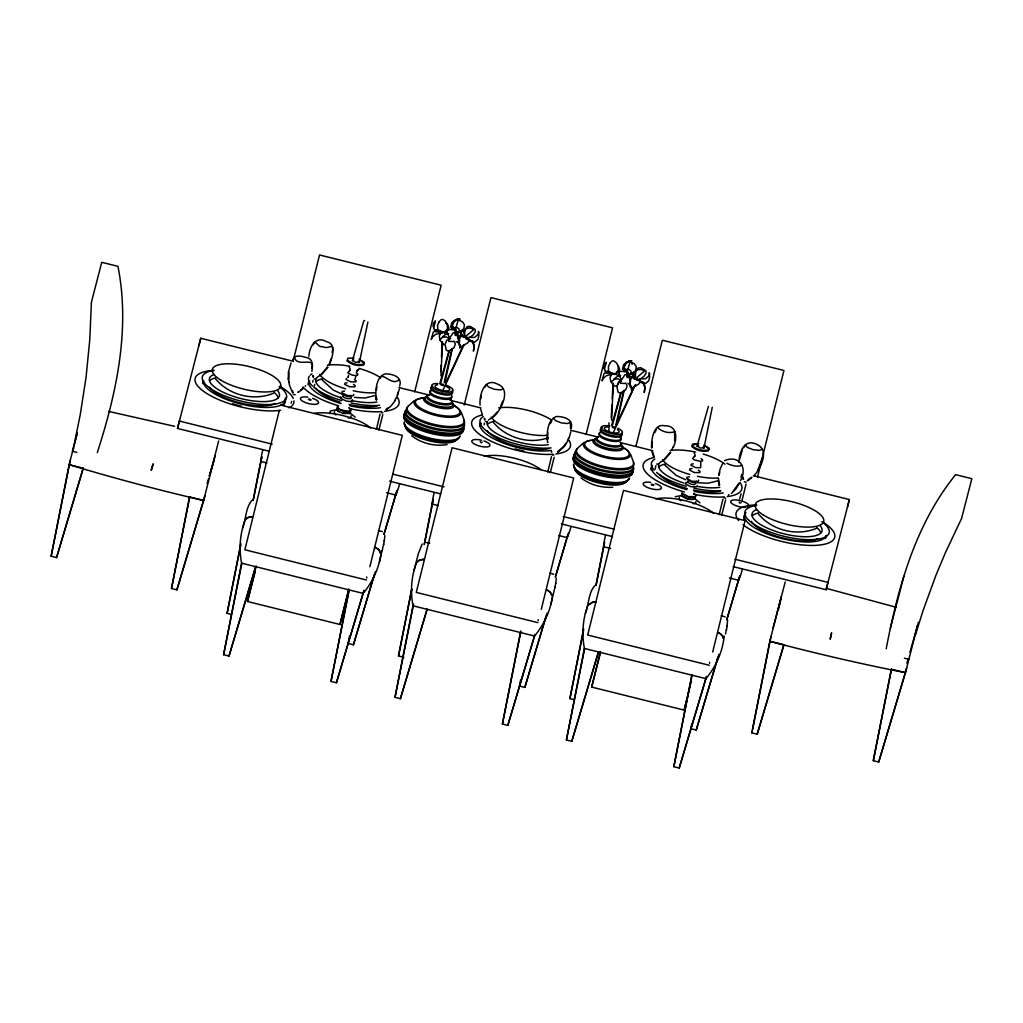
<?xml version="1.0" encoding="UTF-8"?>
<svg xmlns="http://www.w3.org/2000/svg" width="1023" height="1023" viewBox="0 0 1023 1023"><rect width="100%" height="100%" fill="white"/><g stroke="black" fill="none" stroke-linecap="round" stroke-linejoin="round"><path stroke-width="1.5" d="M398.842 379.865L398.42 380.3C391.502 385.761 381.911 371.451 380.403 378.254M503.214 388.893L500.426 389.942L494.224 389.264L488.431 386.963L486.552 384.546L484.774 387.295M741.649 465.107C738.913 467.421 730.742 465.606 726.88 463.176M762.097 449.314L759.322 450.363L753.107 449.685L747.327 447.383L745.447 444.967L743.657 447.716M218.628 440.977L203.667 500.49L176.902 589.862L171.506 588.519L189.472 496.961L203.667 500.49A700.525 230.38 13.9 0 1 69.129 464.672L77.07 433.982M633.173 376.093L633.237 373.254L630.756 373.472M384.904 535.579L384.226 541.193M556.307 578.2L555.63 583.813M896.289 607.304L826.725 588.481M440.939 375.773L442.524 341.733M611.588 420.274L613.314 383.126M440.696 371.49L441.028 365.185M441.437 357.283L442.179 343.076M611.23 417.64L611.895 405.006M612.227 398.689L612.969 384.482M288.87 372.091L288.831 379.124M547.765 432.512L547.727 439.532M652.137 441.552L651.983 447.716M738.913 462.447C739.207 450.9 745.243 436.872 758.797 445.517C769.079 451.859 760.179 469.033 753.989 475.759M174.652 426.335L108.566 411.399M311.862 371.362C312.744 365.838 313.319 358.382 306.03 357.462C301.632 356.157 294.394 354.111 292.527 360.186M674.656 440.76L674.656 431.335L674.195 431.962C668.786 433.471 661.945 431.885 658.006 427.831L657.904 427.371M433.675 327.641L435.517 320.826L433.637 322.846L432.959 325.979L435.261 331.657L441.578 332.296L434.545 329.994M604.465 369.034L606.307 362.232L604.427 364.252L603.749 367.385L606.051 373.05L612.368 373.702L605.335 371.4M251.556 516.705C256.556 516.884 245.878 516.206 245.584 519.62L247.758 517.728L251.568 516.679M423.97 559.376C425.76 559.325 417.563 559.197 416.988 562.241L420.057 559.926L423.97 559.351M727.033 626.447L727.609 619.989M456.117 327.27L458.189 319.969L462.46 321.785L464.429 324.687L463.867 328.703L459.634 331.823M627.93 369.175L630.002 361.873L634.26 363.689L636.242 366.592L635.679 370.607L631.447 373.727M831.507 632.917L830.203 639.209L831.609 632.943M441.936 331.503L439.276 335.864L439.954 340.224L443.867 344.777M612.726 372.909L610.066 377.257L610.744 381.617L614.657 386.17L616.997 385.914L618.084 384.111M886.199 648.761C898.066 587.24 915.457 524.275 955.635 474.659L971.85 478.7L961.53 518.597L945.418 552.65L935.738 575.808L922.861 611.166L915.38 635.091M379.367 562.075L383.715 544.031M550.77 604.708L555.118 586.652M725.499 633.953L726.522 629.286M312.731 382.167L313.051 380.428M380.083 414.021L376.387 429.455M484.135 424.788L484.454 423.062M551.487 456.642L547.791 472.076M655.858 465.682L655.206 469.148M722.89 499.275L719.195 514.71M741.816 501.27L746.048 484.148M383.548 544.965L384.392 540.259M554.952 587.586L555.796 582.88M726.356 630.219L727.2 625.513M308.856 356.26C309.406 347.002 315.647 335.212 326.478 341.669C337.194 343.881 332.027 357.922 329.47 364.597M376.362 389.891L376.924 386.835M480.733 398.932L481.283 395.875M718.709 475.094L720.154 468.93L722.826 463.24M719.169 475.145L719.732 472.089M739.629 459.353L742.212 450.44M458.214 341.708L458.713 339.099L457.128 335.813L454.89 332.807L453.202 332.756L449.174 338.805L448.675 341.401L452.818 341.529M630.015 383.612L630.513 381.004L628.94 377.717L626.69 374.712L625.002 374.661L620.987 380.709L620.488 383.305L624.618 383.433M378.868 430.069L382.794 414.686M550.272 472.69L554.197 457.319M721.675 515.323L725.601 499.94M51.15 556.231L69.129 464.672L83.323 468.202L56.559 557.573L51.15 556.231L70.331 460.018M231.16 614.375L227.106 613.365L240.814 543.533M253.09 500.221L260.712 461.437A700.525 230.38 13.9 0 1 262.745 450.107M255.763 566.704L228.999 656.063L223.602 654.72L241.569 563.174A700.525 230.38 13.9 0 1 244.868 520.745M380.914 554.581A700.525 230.38 13.9 0 1 363.178 593.417L336.414 682.776L331.004 681.433L348.984 589.887M348.332 641.881L349.559 635.679M403.919 657.341L398.51 655.999L411.617 589.274M459.915 344.559L459.736 348.152L460.465 346.311L458.624 343.114L456.092 341.516M424.187 544.402L432.115 504.058A700.525 230.38 13.9 0 1 434.148 492.741M427.166 609.324L400.402 698.696L395.006 697.354L412.972 605.795A700.525 230.38 13.9 0 1 416.271 563.366M552.318 597.202A700.525 230.38 13.9 0 1 534.581 636.037L507.817 725.409L502.408 724.067L520.387 632.508M520.656 679.86L519.441 686.062L524.837 687.405L547.075 613.186M573.967 699.63L569.913 698.619L583.621 628.787M595.898 585.476L603.519 546.691A700.525 230.38 13.9 0 1 605.552 535.361M598.57 651.958L571.806 741.317L566.41 739.974L584.376 648.429A700.525 230.38 13.9 0 1 587.675 606M706.586 676.331L679.221 768.03L673.825 766.687L691.791 675.142M691.753 724.041L690.845 728.696L696.241 730.038L718.926 654.298M917.529 625.526L905.47 672.674A700.525 230.38 13.9 0 1 769.782 641.28L783.976 644.81L757.212 734.182L751.803 732.839L769.782 641.28L781.252 596.946L779.718 604.695M778.529 609.363L780.05 601.614M892.695 669.49L905.47 672.674L878.706 762.033L873.31 760.69L891.276 669.144M189.767 496.948L171.506 588.519M240.763 545.029L227.106 613.365M253.32 500.119L261.914 456.769L260.712 461.437L266.85 462.959M241.863 563.162L223.602 654.72M349.265 589.875L331.004 681.433M411.86 589.197L398.51 655.999M424.417 544.3L433.317 499.403L432.115 504.058L438.253 505.592M413.573 604.235L395.006 697.354M520.976 630.948L502.408 724.067M583.57 630.283L569.913 698.619M596.128 585.373L604.107 545.131M584.67 648.416L566.41 739.974M692.072 675.129L673.825 766.687M752.57 729.514L770.984 636.626M891.57 669.132L873.31 760.69M399.354 389.149L396.515 398.177M570.757 431.783L569.172 437.908M741.074 477.396L741.688 474.352M762.148 458.56L757.851 470.081M359.354 362.551L367.896 322.028M703.914 448.202L712.264 407.282M75.28 439.072L80.28 414.507L86.06 377.334L89.768 339.866L91.418 302.207L101.737 262.31L117.952 266.338C130.381 328.997 116.558 392.858 97.313 452.575M444.992 382.154L452.422 348.408M617.138 422.525L624.222 390.313M291.197 403.139L291.593 401.425M444.174 382.487L451.923 348.613M455.082 334.764L455.785 331.682M615.987 424.392L623.723 390.517M626.894 376.669L627.598 373.587M268.832 451.143L177.503 428.432L179.332 421.054L272.208 444.148M198.922 345.646L200.751 338.268L293.627 361.362M242.579 528.06C246.108 519.415 245.469 507.638 252.003 500.362M279.305 410.44L244.881 549.786L366.49 580.028M293.486 359.636L319.534 254.97L441.143 285.212L414.699 391.86M348.933 589.529L339.943 624.49L247.476 601.498L256.262 565.988M348.677 375.057L348.05 377.577L348.255 376.835M355.25 378.574L355.863 376.055M356.899 371.886L357.359 370.032L357.168 370.786L358.804 369.508M339.943 624.49L348.728 588.979M369.866 566.742L402.295 435.363L280.686 405.121M413.983 570.681L418.343 553.622L422.167 544.031M464.199 405.082L490.938 297.591L612.547 327.833L586.102 434.481M541.269 609.376L573.698 477.984L452.089 447.742L416.284 592.407L537.893 622.649M585.386 613.314C588.916 604.67 588.276 592.892 594.811 585.616M635.948 446.297L662.341 340.224L783.95 370.467L757.506 477.114M687.251 697.955L684.106 710.09L591.652 687.085L600.437 651.574M600.642 652.124L591.652 687.085M700.729 461.821L700.742 467.677L695.55 467.626L690.973 465.248L691.241 464.212L693.325 463.828M684.106 710.09L690.985 682.29M712.673 651.996L745.102 520.617L623.493 490.375L587.688 635.04L709.297 665.282M733.222 566.64L826.111 589.734L827.927 582.356L735.051 559.261M847.53 506.948L849.359 499.569L753.376 475.695M918.373 622.355L909.933 652.431M553.571 418.266L555.476 420.543L561.256 422.857L567.458 423.535L570.297 422.294L570.591 428.637M77.198 432.87L72.441 451.284L76.827 452.383M56.559 557.573L83.17 468.086M177.503 428.432L200.751 338.268M176.902 589.862L204.881 495.835M228.999 656.063L255.622 566.576M247.476 601.498L255.328 571.166M329.726 413.586L330.403 410.952L336.516 409.827M334.598 411.719L334.137 413.484L335.992 414.942M336.836 408.612L336.465 410.07L342.884 413.407L350.147 413.471L350.531 412.013M337.475 406.041L337.091 407.499L339.406 409.328L347.858 411.438L350.787 410.901L351.158 409.443L348.856 407.614M337.258 408.765L336.899 410.133L339.061 411.847M340.838 396.898L340.518 398.139L345.966 400.965L349.649 401.476L352.117 401.016L352.436 399.788M338.255 407.346L337.935 408.586L343.383 411.412L349.534 411.463L349.853 410.236M346.375 378.446L346.106 379.482L350.697 381.86L355.876 381.911L356.145 380.876L354.508 379.571M342.922 395.658L342.692 396.54L346.567 398.548L350.953 398.586L351.183 397.704M351.695 395.632L351.464 396.515L347.078 396.464L343.216 394.456M353.779 394.366L353.459 395.607L347.309 395.543L341.861 392.717L342.181 391.489L344.661 391.029M350.083 411.949L349.725 413.318L342.922 413.254M351.055 415.811L350.608 417.576L348.268 417.998M336.414 682.776L363.932 590.271M348.037 643.441L353.434 644.784L374.188 574.952M400.402 698.696L427.026 609.209M507.817 725.409L534.888 634.401M524.837 687.405L546.052 616.076M568.443 533.009L555.438 577.049M604.721 542.024L603.519 546.691L610.616 548.456M571.806 741.317L598.429 651.83M679.464 497.485L679.003 499.237L680.858 500.707M681.702 494.378L681.318 495.835L687.737 499.16L695.013 499.237L695.384 497.779M682.328 491.807L681.957 493.265L688.377 496.59L695.64 496.666L696.024 495.209L693.709 493.38M682.111 494.531L681.766 495.899L687.776 499.019L691.855 499.582L694.591 499.083L694.949 497.715M688.3 479.339L688.07 480.222L691.944 482.229L694.566 482.6L696.548 481.398M687.788 481.424L687.558 482.306L691.433 484.314L694.054 484.672L696.036 483.47M698.645 480.132L698.325 481.373L692.162 481.309L686.727 478.483L687.047 477.242L689.515 476.795M697.302 485.554L696.983 486.782L690.819 486.731L685.384 483.905L685.704 482.664L688.172 482.217M695.921 501.577L695.461 503.342L693.121 503.764M679.221 768.03L706.292 677.034M696.241 730.038L717.903 657.188M739.846 575.629L726.841 619.669M773.094 627.892L785.255 581.882M751.803 732.839L752.263 731.061M757.212 734.182L783.823 644.695M826.111 589.734L849.359 499.569M903.833 576.32L890.279 628.506M878.706 762.033L906.685 668.019M440.747 382.883L449.366 350.889M612.56 424.788L621.178 392.794M741.1 493.828L739.642 498.917M439.775 383.855L448.918 351.03M611.588 425.76L620.731 392.934M352.398 360.812L363.728 320.992L364.751 320.468M696.944 446.476L708.402 406.489M314.214 386.17L314.7 384.469M209.28 475.823L215.137 456.168M207.132 483.547L208.487 478.994M209.395 475.964L213.935 460.823M383.957 534.236L397.026 490.375L384.034 534.415M353.434 644.784L375.211 572.074M555.361 576.857L567.982 534.518M726.765 619.49L739.386 577.151M906.877 663.173L908.245 658.633M331.222 358.549L329.061 364.354M397.333 395.108L398.267 392.141M502.625 401.182L500.464 406.988M673.53 446.949C677.303 438.547 677.303 425.223 664.809 425.811C653.288 423.036 651.434 439.89 651.51 447.793M740.575 480.529C748.03 467 738.504 454.532 724.565 460.657M547.062 590.002C545.553 589.095 552.804 592.867 551.896 595.795L550.272 592.304L547.075 589.964M719.374 633.045C714.885 630.859 724.629 635.27 723.299 638.416L722.251 635.731L719.386 633.02M291.043 362.96L288.409 372.052L288.358 379.239M567.509 440.568L568.737 437.729M671.868 449.609L673.096 446.77M464.071 344.61L442.23 391.86M635.513 384.571L613.02 433.253M445.286 383.919L463.189 345.544M616.076 425.312L634.631 385.518M294.65 357.909C297.54 367.641 316.171 356.221 311.708 368.216M618.595 376.093L619.516 374.341M550.361 423.612L551.806 420.888M654.72 432.652L656.178 429.929M394.597 400.62L396.106 397.947M567.918 440.811L564.095 446.731L557.765 452.358M738.913 483.201L733.261 491.142M739.322 483.431L735.499 489.352L731.381 493.457M618.749 382.934L620.091 380.582M455.951 328.805L455.337 329.802L448.036 329.432L446.987 331.912L449.123 337.27M627.751 370.71L627.15 371.707L619.836 371.336L618.787 373.817L620.923 379.175M73.157 449.455L73.707 448.573M611.524 381.681L614.043 379.405L617.943 378.727L621.076 380.709M313.37 344.674C315.263 338.127 317.769 348.14 322.808 346.644C328.882 350.083 334.547 341.324 332.155 352.424M327.552 367.04L321.299 374.175M327.935 367.321L321.542 374.623M394.98 400.914L390.735 406.297L386.362 409.724M564.236 445.734L566 443.253M670.359 452.294L664.106 459.429M670.743 452.575L664.349 459.877M457.613 338.626L461.36 334.189L461.424 331.35L458.943 331.567M305.212 386.31L305.685 385.658M382.922 412.806L381.528 412.806M497.191 412.154L492.702 416.796M725.678 498.137L723.9 497.856M744.284 481.616L746.125 482.344M640.73 381.451L638.429 384.277L632.15 388.024L630.13 386.937L630.334 379.891L632.649 377.065L634.951 379.405M747.212 480.823L748.721 479.263M563.775 446.36L557.535 451.897M748.082 480.567L751.828 477.664M616.716 372.257L619.669 369.469L618.416 365.863M300.839 389.968L302.961 388.088M303.243 388.497L298.243 392.448M492.945 417.243C501.18 410.735 511.717 389.392 497.881 384.303C484.25 376.63 479.122 395.198 480.107 405.172M440.708 338.92L439.724 339.777L442.243 337.5L446.13 336.81L449.276 338.805M629.657 378.318L631.882 376.413L636.881 380.147M440.107 330.877L436.45 329.636L433.215 332.334L431.246 339.406L432.422 337.027L435.657 334.329L444.072 332.411L448.88 328.076L447.626 324.457L445.67 322.936M297.974 392.014L298.639 391.489M728.274 495.055L728.939 494.531M442.46 336.81L446.156 334.061L448.752 333.613M614.273 378.715L617.956 375.965L620.552 375.518M455.325 335.506L457.869 333.626M627.137 377.41L629.682 375.531M414.289 400.632L408.829 405.568A29.36 9.655 13.9 0 0 433.304 424.174A29.36 9.655 13.9 0 0 463.867 419.251L461.322 412.333M583.634 442.742L578.161 447.678A29.36 9.655 13.9 0 0 602.637 466.296A29.36 9.655 13.9 0 0 633.199 461.373L630.654 454.442M386.131 409.277L388.331 407.755M749.386 478.738L751.585 477.217M445.504 332.015L448.956 329.726M614.567 374.571L619.746 371.132M353.638 359.802L352.449 360.339L355.544 362.283L359.214 362.014L358.434 360.991M485.388 421.195L487.101 421.988M698.504 445.555L697.302 446.105L700.41 448.048L704.08 447.78L703.287 446.757M450.759 338.587L446.719 340.237L445.043 344.367L446.245 350.237L448.419 351.17L453.726 348.127L455.388 343.984L453.752 341.004M621.217 381.042L618.519 382.142L616.856 386.272L618.045 392.141L620.219 393.075L625.526 390.032L627.189 385.888L625.552 382.909M457.422 332.437L456.258 332.897L457.076 332.692M629.235 374.341L628.071 374.802L628.876 374.597M459.058 332.015L463.023 330.672M630.859 373.932L634.823 372.577M273.397 393.305C253.614 401.361 229.254 395.389 215.572 378.919M375.403 395.453L365.07 397.998L354.495 397.41M548.29 437.678C529.236 444.698 506.385 437.934 493.418 422.461M718.21 480.708L707.878 483.252L697.302 482.664M816.328 528.431C796.546 536.5 772.186 530.515 758.503 514.058M675.27 496.718L681.369 495.58M363.83 364.098C358.191 365.48 351.707 363.894 347.372 360.006M347.142 382.781L344.956 383.177L344.674 384.277L349.482 386.771L354.917 386.822L355.198 385.735L353.472 384.367M692.456 444.954L695.972 444.314M708.696 449.864C703.057 451.245 696.561 449.66 692.239 445.772M691.996 468.547L689.822 468.943L689.54 470.043L694.336 472.536L699.77 472.588L700.064 471.501L698.325 470.12M694.4 497.229L688.236 497.178L682.801 494.352M447.077 444.583C434.801 446.655 421.604 443.407 411.732 435.798M480.183 441.604L481.015 442.703L482.293 442.128M739.066 502.024L739.91 503.124L741.189 502.549M468.202 340.199L469.941 340.058L467.639 342.884L461.36 346.631L459.34 345.531L459.557 338.485L461.859 335.659L463.393 337.219M612.803 487.28C601.588 487.881 589.977 484.889 581.077 477.907M309.483 399.021C305.647 398.996 312.91 401.387 310.596 399.354M652.29 484.275C648.326 484.467 656.446 486.5 653.058 484.467M353.958 357.973L347.833 358.255L347.142 360.94C351.477 364.827 357.96 366.413 363.6 365.045L364.29 362.347L359.035 359.239M698.811 443.739L692.686 444.02L692.008 446.706C696.331 450.593 702.827 452.179 708.466 450.798L709.144 448.112L703.901 445.005M455.337 331.567L457.268 332.053M627.137 373.472L629.081 373.958M398.893 387.538L429.852 395.236M449.979 400.249L480.938 407.947M570.719 430.274L598.583 437.205M620.258 442.588L652.764 450.683M392.947 474.186L444.033 486.884M563.225 516.525L614.312 529.236M389.571 481.181L440.657 493.879M561.397 523.904L612.483 536.615M386.617 492.741L395.824 495.03A700.525 230.38 13.9 0 0 399.545 484.135M558.711 535.541L567.228 537.663A700.525 230.38 13.9 0 0 570.949 526.755M729.425 577.995L738.632 580.284A700.525 230.38 13.9 0 0 742.353 569.389M904.396 658.198L908.782 659.285M378.446 530.515L382.346 531.615M426.629 542.497L429.711 543.264M549.85 573.149L553.75 574.235M721.253 615.769L725.154 616.869M241.569 563.174L363.178 593.417M412.972 605.795L534.581 636.037M584.376 648.429L705.985 678.671A700.525 230.38 13.9 0 0 724.22 636.012M609.67 371.873L607.24 371.042L604.005 373.74L602.036 380.812L603.212 378.42L606.447 375.735L612.521 374.073L614.861 373.817L619.401 376.221M627.304 373.408L624.094 367.474L626.063 363.395L628.953 361.336L631.818 360.94L628.659 361.221L625.603 363.229L623.634 367.295L625.923 371.132M455.491 331.503L452.294 325.57L454.263 321.491L457.14 319.432L460.005 319.035L456.859 319.317L453.803 321.324L451.834 325.391L454.122 329.227M626.869 372.845L628.416 373.459M459.659 319.777L458.099 319.163L454.851 320.237L451.846 322.731L450.67 326.861L452.844 329.713M455.069 330.941L456.616 331.554M640.053 381.004L643.48 382.397L644.989 386.694L644.221 392.538L645.001 388.126L643.493 383.842L640.053 381.732M685.653 479.761L676.062 475.337L664.822 465.094M342.846 394.507L333.255 390.083L322.015 379.84M459.212 340.096L458.867 336.912L461.092 335.007L467.537 338.907L473.24 334.917L475.35 331.618L475.094 329.38L469.941 326.299L467.089 326.682L464.992 329.994L464.455 335.928L467.549 339.265M466.092 338.754L466.744 339.086L466.578 335.685L473.585 329.726L473.022 328.958L469.877 328.025L466.271 328.46L463.406 331.337L465.529 337.974M444.072 332.411L445.593 333.217M658.249 464.046L656.625 464.058M553.878 455.005L552.267 455.018M314.048 379.022L315.647 378.906M469.263 340.327L472.716 342.436L474.212 346.733L473.432 351.132L474.199 345.288L472.69 341.004M627.892 383.42L630.424 385.019L632.278 388.216L631.536 390.057L631.293 388.599M295.187 394.699L293.371 394.597M706.139 446.846L708.913 449.046M701.024 458.611L702.673 459.915L702.405 460.951L700.32 461.335L694.285 459.839L692.635 458.521L694.758 455.913L694.566 456.667L695.026 454.8L694.169 452.908M695.154 499.019L700.001 502.868M361.285 361.081L363.127 362.551M356.17 372.845L357.807 374.149L357.539 375.198L355.454 375.569L352.36 375.147L347.769 372.768L349.904 370.147L349.713 370.901L350.173 369.047L349.303 367.155M350.301 413.254L355.134 417.103M631.562 373.408L634.439 376.822M459.749 331.503L464.058 337.245M624.657 371.618L622.483 368.766L623.646 364.636L626.651 362.142L629.912 361.068L631.46 361.682L632.124 364.316M457.639 337.321L459.493 340.518M444.353 332.04L445.619 334.24M742.903 477.127L743.657 479.135M742.493 477.421L743.21 479.352M551.052 450.286L551.806 452.307M654.183 456.961L652.482 451.501M653.761 457.243L652.022 451.68M482.357 414.609L480.618 409.047M292.501 390.658L293.115 392.742M636.319 379.38L634.196 372.743L637.06 369.853L640.667 369.418L643.812 370.364L644.375 371.132L637.367 377.091L637.521 380.492M484.646 418.305L484.979 419.571M484.199 418.535L484.518 419.75M313.243 375.671L313.575 376.95M312.795 375.901L313.115 377.129M441.143 331.132L441.591 332.718M288.243 378.331L289.471 385.083L292.655 392.922M718.466 478.24L719.054 485.26L718.952 484.467M571.064 428.637C574.172 419.225 563.328 416.259 556.371 416.54C547.075 419.699 546.563 434.417 547.65 442.639L547.548 441.846M376.323 396.911L376.707 399.84L376.605 399.072M399.661 386.003C402.768 376.592 391.924 373.638 384.968 373.919C375.671 377.078 375.16 391.783 376.247 400.006L376.144 399.213M719.131 482.165L719.016 481.309L719.514 485.094L719.412 484.327M718.542 481.385L718.658 482.281M547.139 438.752L547.254 439.66M375.735 396.131L375.85 397.026M288.652 381.426L288.755 382.218M627.598 371.988L627.7 373.702M455.798 330.084L455.9 331.797M709.527 662.277L709.553 663.326M538.124 619.657L538.149 620.692M366.72 577.023L366.746 578.072M630.948 374.597L630.91 370.876L628.902 369.405L626.127 369.444L629.951 376.796L629.989 380.53M459.148 332.692L459.11 328.958L457.102 327.501L454.327 327.539L458.138 334.892L458.176 338.626M608.928 422.831L608.954 430.798M748.376 506.628A9.373 3.082 13.9 0 1 747.276 507.114M745.665 507.382A9.373 3.082 13.9 0 1 731.087 502.715A9.373 3.082 13.9 0 1 740.55 500.682M742.89 501.372A9.373 3.082 13.9 0 1 748.874 505.925M823.246 522.382A50.805 16.713 13.9 0 1 814.244 545.412A50.805 16.713 13.9 0 1 743.056 524.722M738.721 520.566A50.805 16.713 13.9 0 1 756.624 504.876M826.354 535.323A42.173 13.874 13.9 0 1 777.953 537.51A42.173 13.874 13.9 0 1 745.959 512.549M744.13 519.722A42.173 13.874 13.9 0 1 745.486 514.479M826.009 535.886A42.173 13.874 13.9 0 1 825.331 538.546M820.011 525.438A36.048 11.854 13.9 0 1 784.04 533.827A36.048 11.854 13.9 0 1 756.496 509.646M817.761 538.725A36.048 11.854 13.9 0 1 781.61 537.714A36.048 11.854 13.9 0 1 751.483 521.321M752.237 515.822A36.048 11.854 13.9 0 1 758.529 512.983M816.699 527.446A36.048 11.854 13.9 0 1 820.855 532.881M821.878 521.692A43.426 14.284 13.9 0 1 813.195 539.607A43.426 14.284 13.9 0 1 755.601 525.285A43.426 14.284 13.9 0 1 756.675 505.477M484.237 456.296A35.255 11.598 13.9 0 1 540.847 469.634M291.171 406.515A50.805 16.713 13.9 0 1 289.036 407.832M280.622 410.249A50.805 16.713 13.9 0 1 207.925 394.175A50.805 16.713 13.9 0 1 214.088 370.403A43.426 14.284 13.9 0 0 213.001 390.147A43.426 14.284 13.9 0 0 270.596 404.469A43.426 14.284 13.9 0 0 279.279 386.566M279.637 386.259A50.805 16.713 13.9 0 1 293.256 398.459M293.921 400.875A50.805 16.713 13.9 0 1 292.003 405.799M241.249 406.157A42.173 13.874 13.9 0 1 232.592 403.74M202.912 383.753A42.173 13.874 13.9 0 1 203.603 381.093M284.803 399.916A42.173 13.874 13.9 0 1 283.448 405.159M285.276 397.973A42.173 13.874 13.9 0 1 245.021 404.967A42.173 13.874 13.9 0 1 203.539 380.428M275.149 403.586A36.048 11.854 13.9 0 1 240.392 402.934A36.048 11.854 13.9 0 1 209.51 387.269M209.625 380.684A36.048 11.854 13.9 0 1 215.917 377.845M274.087 392.321A36.048 11.854 13.9 0 1 278.243 397.755M277.412 390.3A36.048 11.854 13.9 0 1 241.441 398.689A36.048 11.854 13.9 0 1 213.897 374.508M655.641 498.93A35.255 11.598 13.9 0 1 713.543 513.329M655.398 483.572A9.373 3.082 13.9 0 1 659.298 489.442A9.373 3.082 13.9 0 1 644.4 485.733A9.373 3.082 13.9 0 1 650.692 482.408M740.051 482.46A50.805 16.713 13.9 0 1 727.289 496.59M724.399 496.884A50.805 16.713 13.9 0 1 693.581 494.16M684.553 491.961A50.805 16.713 13.9 0 1 653.825 457.588M723.312 492.933A42.173 13.874 13.9 0 1 694.182 491.372M686.804 489.621A42.173 13.874 13.9 0 1 652.111 465.312M650.935 469.915A42.173 13.874 13.9 0 1 651.625 467.255M719.987 491.321A36.048 11.854 13.9 0 1 693.441 490.068M687.277 488.585A36.048 11.854 13.9 0 1 659.554 474.621M658.825 466.936A36.048 11.854 13.9 0 1 665.116 464.097M719.783 487.306A36.048 11.854 13.9 0 1 697.507 486.411M683.863 483.022A36.048 11.854 13.9 0 1 663.083 460.759M720.87 490.644A43.426 14.284 13.9 0 1 693.837 488.176M686.241 486.283A43.426 14.284 13.9 0 1 656.574 472.434M654.234 470.196A43.426 14.284 13.9 0 1 654.835 459.097M717.941 478.01A35.255 11.598 13.9 0 1 697.469 476.309M689.86 474.48A35.255 11.598 13.9 0 1 662.533 459.711M670.052 450.542A35.255 11.598 13.9 0 1 695.653 452.115M703.223 454.059A35.255 11.598 13.9 0 1 725.013 464.212M397.244 397.205A50.805 16.713 13.9 0 1 384.482 411.336M381.592 411.63A50.805 16.713 13.9 0 1 349.265 408.573M338.805 405.862A50.805 16.713 13.9 0 1 302.974 386.937M380.505 407.691A42.173 13.874 13.9 0 1 349.904 405.799M341.094 403.561A42.173 13.874 13.9 0 1 308.754 381.336M308.128 384.661A42.173 13.874 13.9 0 1 309.739 380.85M377.18 406.067A36.048 11.854 13.9 0 1 349.099 404.481M340.007 402.013A36.048 11.854 13.9 0 1 315.89 388.254M316.017 381.681A36.048 11.854 13.9 0 1 322.309 378.842M376.976 402.052A36.048 11.854 13.9 0 1 351.682 400.568M341.055 397.768A36.048 11.854 13.9 0 1 320.276 375.505M379.635 405.261A43.426 14.284 13.9 0 1 351.03 402.921M341.951 400.607A43.426 14.284 13.9 0 1 313.767 387.18M312.526 386.067A43.426 14.284 13.9 0 1 309.215 376.413M310.161 375.236A43.426 14.284 13.9 0 1 312.028 373.843M375.134 392.755A35.255 11.598 13.9 0 1 353.14 390.735M345.569 388.804A35.255 11.598 13.9 0 1 319.726 374.456M327.245 365.288A35.255 11.598 13.9 0 1 349.84 366.26M358.932 368.382A35.255 11.598 13.9 0 1 379.239 376.886M312.59 398.318A9.373 3.082 13.9 0 1 316.491 404.187A9.373 3.082 13.9 0 1 301.593 400.479A9.373 3.082 13.9 0 1 307.872 397.154M483.994 440.951A9.373 3.082 13.9 0 1 487.357 446.898A9.373 3.082 13.9 0 1 472.319 442.46A9.373 3.082 13.9 0 1 481.667 440.261M568.647 439.839A50.805 16.713 13.9 0 1 555.885 453.969M552.995 454.25A50.805 16.713 13.9 0 1 486.577 438.867A50.805 16.713 13.9 0 1 482.421 414.954M550.54 450.529A42.173 13.874 13.9 0 1 502.216 442.652A42.173 13.874 13.9 0 1 480.708 422.691M523.75 450.977A42.173 13.874 13.9 0 1 514.914 448.944M479.685 425.9A42.173 13.874 13.9 0 1 481.142 423.484M548.584 448.688A36.048 11.854 13.9 0 1 514.083 445.453A36.048 11.854 13.9 0 1 487.293 430.888M487.421 424.315A36.048 11.854 13.9 0 1 493.713 421.476M548.379 444.685A36.048 11.854 13.9 0 1 507.242 438.573A36.048 11.854 13.9 0 1 487.498 421.399M488.47 420.069A36.048 11.854 13.9 0 1 491.679 418.126M551.039 447.882A43.426 14.284 13.9 0 1 497.766 437.448A43.426 14.284 13.9 0 1 483.431 416.476M546.538 435.389A35.255 11.598 13.9 0 1 491.13 417.077M498.649 407.908A35.255 11.598 13.9 0 1 550.643 419.507M381.413 550.758A700.525 230.38 13.9 0 1 381.106 553.315M314.483 413.33A35.255 11.598 13.9 0 1 370.735 428.074M452.511 391.285A11.01 3.619 13.9 0 1 441.054 393.126A11.01 3.619 13.9 0 1 431.872 386.144M460.184 435.888A28.81 9.476 13.9 0 1 429.852 438.1A28.81 9.476 13.9 0 1 404.277 421.975M458.24 437.844A27.391 9.002 13.9 0 1 429.404 439.954A27.391 9.002 13.9 0 1 405.082 424.622M446.655 386.681A7.647 2.519 13.9 0 1 448.112 390.773A7.647 2.519 13.9 0 1 437.141 388.548A7.647 2.519 13.9 0 1 437.588 384.84M441.079 385.032A7.647 2.519 13.9 0 1 444.915 385.991M453.189 405.223A23.964 7.877 13.9 0 1 453.279 417.179A23.964 7.877 13.9 0 1 418.982 408.65A23.964 7.877 13.9 0 1 424.877 398.19M459.48 436.795A28.337 9.322 13.9 0 1 429.634 438.982A28.337 9.322 13.9 0 1 404.469 423.126M464.058 420.351A29.82 9.808 13.9 0 1 433.01 425.351A29.82 9.808 13.9 0 1 408.151 406.451M452.665 404.571A22.864 7.519 13.9 0 1 453.445 415.901A22.864 7.519 13.9 0 1 421.271 408.625A22.864 7.519 13.9 0 1 423.292 397.934M452.46 403.279A15.524 5.102 13.9 0 1 437.486 407.448A15.524 5.102 13.9 0 1 426.361 396.783M446.002 385.185A10.908 3.593 13.9 0 1 451.117 391.886A10.908 3.593 13.9 0 1 434.264 388.459A10.908 3.593 13.9 0 1 437.87 383.535M440.517 383.83A10.908 3.593 13.9 0 1 443.291 384.392M450.836 399.392A12.647 4.156 13.9 0 1 440.261 403.152A12.647 4.156 13.9 0 1 428.113 394.776M451.565 396.566A11.368 3.734 13.9 0 1 438.292 398.088A11.368 3.734 13.9 0 1 431.578 390.671M455.567 440.734A26.419 8.683 13.9 0 1 429.2 440.811A26.419 8.683 13.9 0 1 406.041 428.407M451.782 402.129A14.463 4.757 13.9 0 1 437.844 406.016A14.463 4.757 13.9 0 1 427.486 396.093M452.076 401.668A13.158 4.322 13.9 0 1 436.731 403.42A13.158 4.322 13.9 0 1 428.957 394.84M463.087 431.105A30.473 10.025 13.9 0 1 431.003 433.458A30.473 10.025 13.9 0 1 403.932 416.399M463.483 430.12A30.626 10.077 13.9 0 1 427.384 431.425A30.626 10.077 13.9 0 1 405.709 413.062M463.79 429.34A30.741 10.115 13.9 0 1 427.563 430.657A30.741 10.115 13.9 0 1 405.811 412.218M464.046 422.537A30.358 9.987 13.9 0 1 436.31 428.509A30.358 9.987 13.9 0 1 405.479 410.632M463.931 423.586A30.511 10.038 13.9 0 1 432.179 428.701A30.511 10.038 13.9 0 1 406.745 409.366M464.084 428.317A30.78 10.128 13.9 0 1 427.806 429.634A30.78 10.128 13.9 0 1 406.029 411.182M451.706 395.517A11.253 3.708 13.9 0 1 439.992 397.41A11.253 3.708 13.9 0 1 430.606 390.274M451.463 391.208A11.074 3.644 13.9 0 1 440.785 394.175A11.074 3.644 13.9 0 1 432.857 386.579M627.572 479.953A27.391 9.002 13.9 0 1 602.227 482.856A27.391 9.002 13.9 0 1 574.734 469.225M633.736 467.409A30.358 9.987 13.9 0 1 597.956 468.7A30.358 9.987 13.9 0 1 576.473 450.504M626.345 480.887A26.419 8.683 13.9 0 1 598.532 482.92A26.419 8.683 13.9 0 1 575.067 468.125M629.516 477.997A28.81 9.476 13.9 0 1 599.197 480.222A28.81 9.476 13.9 0 1 573.609 464.097M633.39 462.46A29.82 9.808 13.9 0 1 602.342 467.46A29.82 9.808 13.9 0 1 577.484 448.56M621.856 433.394A11.01 3.619 13.9 0 1 608.992 434.865A11.01 3.619 13.9 0 1 602.483 427.678M624.644 448.573A23.964 7.877 13.9 0 1 622.368 459.314A23.964 7.877 13.9 0 1 589.862 451.731A23.964 7.877 13.9 0 1 590.258 440.542M591.754 440.389A23.964 7.877 13.9 0 1 594.21 440.299M632.764 468.662A30.741 10.115 13.9 0 1 604.683 474.71A30.741 10.115 13.9 0 1 573.468 456.616M632.815 472.23A30.626 10.077 13.9 0 1 600.578 474.582A30.626 10.077 13.9 0 1 573.379 457.447M633.058 467.639A30.78 10.128 13.9 0 1 601.013 472.805A30.78 10.128 13.9 0 1 575.361 453.291M621.652 434.43A11.074 3.644 13.9 0 1 610.13 436.284A11.074 3.644 13.9 0 1 600.897 429.264M620.181 436.501A11.253 3.708 13.9 0 1 610.757 439.839A11.253 3.708 13.9 0 1 599.938 432.384M620.015 437.524A11.368 3.734 13.9 0 1 610.514 440.913A11.368 3.734 13.9 0 1 599.58 433.381M628.813 478.917A28.337 9.322 13.9 0 1 598.979 481.091A28.337 9.322 13.9 0 1 573.813 465.235M632.419 473.214A30.473 10.025 13.9 0 1 600.335 475.567A30.473 10.025 13.9 0 1 573.276 458.509M622.24 445.696A14.463 4.757 13.9 0 1 605.36 447.626A14.463 4.757 13.9 0 1 596.818 438.202M617.419 429.558A7.647 2.519 13.9 0 1 616.012 433.023A7.647 2.519 13.9 0 1 605.284 429.865A7.647 2.519 13.9 0 1 608.557 426.949M612.355 427.537A7.647 2.519 13.9 0 1 614.26 428.1M620.398 442.447A13.158 4.322 13.9 0 1 607.726 445.977A13.158 4.322 13.9 0 1 598.289 436.949M624.017 447.857A22.864 7.519 13.9 0 1 620.603 458.202A22.864 7.519 13.9 0 1 588.775 449.557A22.864 7.519 13.9 0 1 594.977 439.967M621.792 445.389A15.524 5.102 13.9 0 1 606.831 449.557A15.524 5.102 13.9 0 1 595.693 438.905M617.802 428.279A10.908 3.593 13.9 0 1 618.583 434.302A10.908 3.593 13.9 0 1 602.112 429.43A10.908 3.593 13.9 0 1 609.849 425.939M612.624 426.501A10.908 3.593 13.9 0 1 615.335 427.307M621.153 442.78A12.647 4.156 13.9 0 1 607.994 444.89A12.647 4.156 13.9 0 1 597.458 436.885M633.633 468.47A30.511 10.038 13.9 0 1 601.511 470.823A30.511 10.038 13.9 0 1 574.414 453.739M467.92 338.383L467.907 339.24L474.57 342.245L477.831 339.521L478.879 335.685L478.368 331.35L478.917 332.667L477.894 334.7L474.646 337.411L468.905 337.373L467.92 338.383M638.71 379.789L638.697 380.646L645.36 383.638L648.62 380.927L649.669 377.091L649.157 372.743L649.707 374.073L648.684 376.093L645.436 378.817L639.695 378.779L638.71 379.789M635.782 371.387L635.245 377.334L638.352 380.262L644.03 376.323L646.127 373.011L645.884 370.774L640.73 367.692L637.879 368.088L635.782 371.387M593.378 602.01L588.391 604.874L592.394 602.215L596.358 602.138L593.366 602.036M151.481 469.378L151.225 470.35L153.181 463.828L151.481 469.378M374.725 547.024L378.868 549.658L380.492 553.162L378.868 549.683L374.725 547.024M439.263 321.644L437.614 325.109L437.78 329.598L441.757 332.539L445.798 331.721L447.46 328.779L447.294 324.278L445.325 321.132L442.933 319.445L441.22 319.598L439.263 321.644M610.053 363.05L608.404 366.503L608.57 371.004L612.547 373.932L616.588 373.114L618.25 370.173L618.084 365.684L616.102 362.538L613.723 360.85L612.01 360.991L610.053 363.05M763.235 514.94A35.255 11.598 13.9 0 0 821.776 524.147A35.255 11.598 13.9 0 0 783.439 499.978A35.255 11.598 13.9 0 0 763.235 514.94M220.303 379.814A35.255 11.598 13.9 0 0 278.844 389.009A35.255 11.598 13.9 0 0 240.507 364.84A35.255 11.598 13.9 0 0 220.303 379.814"/></g></svg>
